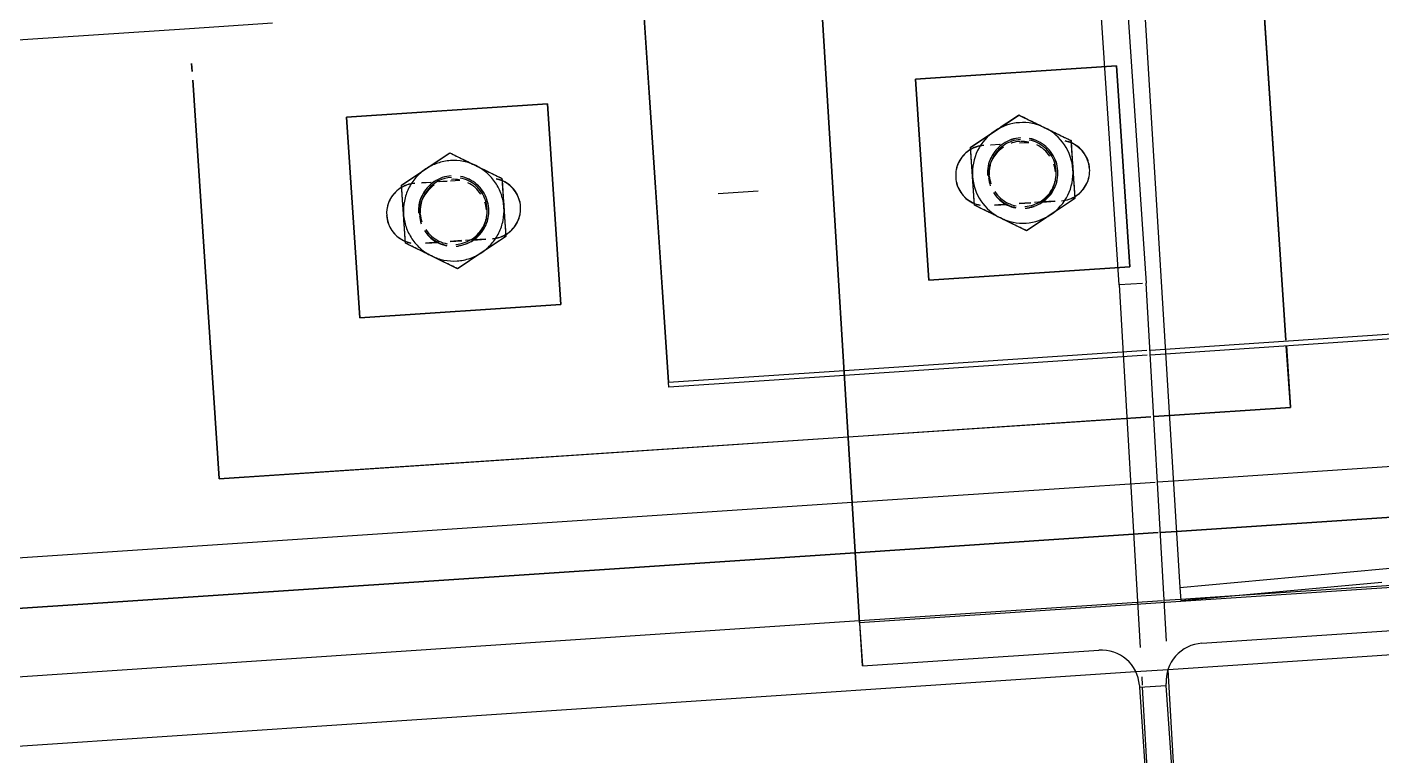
# Model space of a CAD drawing. Header units: metres. Extents: x -354 to -91, y 3 to 562.
# Drawn here: x -221.5461 to -221.1423, y 544.537 to 544.7544 of the extents above; entities that cross this region are included whole.
import ezdxf

# ---------------------------------------------------------------- set-up
doc = ezdxf.new("R2010")
doc.units = ezdxf.units.M
doc.layers.add('A-GENM', color=7, linetype='Continuous', lineweight=25)

# ---------------------------------------------------------------- blocks, each defined once
blk = doc.blocks.new('T2D Feature Wall Adaptive V6 - 1_320 Slope-67395140-DRG-2873034 - CONSTRUCTION SEQUENCE STAGE A8')
at = {"layer": 'A-GENM', "color": 253, "true_color": 0xa3a3a3}
for p, q in [((-0.22053, 0.89779), (-0.22054, 0.31561)), ((-0.2, 0.3967), (-0.2, 0.89779)), ((-0.01054, 0.58425), (-0.01053, 0.89779)), ((-0.01054, 0.55945), (-0.01054, 0.58425)), ((-0.2, 0.30615), (-0.2, 0.3967)), ((-0.22054, 0.31561), (-0.22054, 0.30579)), ((-0.22054, 0.30579), (-0.22057, -0.88624)), ((-0.2, 0.3007), (-0.2, 0.30563)), ((-0.2, 0.28754), (-0.2, 0.3007)), ((-0.2, 0.2247), (-0.2, 0.28754))]:
    blk.add_line(p, q, dxfattribs=at)
blk = doc.blocks.new('Adaptive point Fascia Panel Bracket - Type T04-68494343-DRG-2873034 - CONSTRUCTION SEQUENCE STAGE A8')
at = {"layer": 'A-GENM', "color": 253, "true_color": 0xa3a3a3}
for p, q in [((-1094.32327, 544.66107), (-1094.33009, 544.76329)), ((-1094.33007, 544.76329), (-1094.32325, 544.66107)), ((-1094.64948, 544.74352), (-1094.64932, 544.74111)), ((-1094.6493, 544.74111), (-1094.64946, 544.74352)), ((-1094.3738, 544.74281), (-1094.43366, 544.73882)), ((-1094.43366, 544.73881), (-1094.3738, 544.7428)), ((-1094.36981, 544.68294), (-1094.3738, 544.74281)), ((-1094.3738, 544.74281), (-1094.3738, 544.7428)), ((-1094.3738, 544.7428), (-1094.36981, 544.68294)), ((-1094.64914, 544.73852), (-1094.64123, 544.61974)), ((-1094.64121, 544.61974), (-1094.64912, 544.73852)), ((-1094.43367, 544.73881), (-1094.43366, 544.73882)), ((-1094.42968, 544.67895), (-1094.43367, 544.73881)), ((-1094.43366, 544.73882), (-1094.42967, 544.67895)), ((-1094.54342, 544.7315), (-1094.60329, 544.72751)), ((-1094.60329, 544.7275), (-1094.54342, 544.73149)), ((-1094.53943, 544.67164), (-1094.54342, 544.7315)), ((-1094.54342, 544.7315), (-1094.54342, 544.73149)), ((-1094.54342, 544.73149), (-1094.53943, 544.67164)), ((-1094.41728, 544.71852), (-1094.40289, 544.72816)), ((-1094.40289, 544.72816), (-1094.40287, 544.7282)), ((-1094.40289, 544.72816), (-1094.38734, 544.72052)), ((-1094.60329, 544.72751), (-1094.5993, 544.66765)), ((-1094.60329, 544.7275), (-1094.60329, 544.72751)), ((-1094.5993, 544.66765), (-1094.60329, 544.7275)), ((-1094.39993, 544.71996), (-1094.40272, 544.71978)), ((-1094.40268, 544.71983), (-1094.39992, 544.72001)), ((-1094.38733, 544.72056), (-1094.38734, 544.72052)), ((-1094.38734, 544.72052), (-1094.38619, 544.70324)), ((-1094.5869, 544.70722), (-1094.57251, 544.71686)), ((-1094.57251, 544.71686), (-1094.5725, 544.71689)), ((-1094.57251, 544.71686), (-1094.55697, 544.70921)), ((-1094.41728, 544.71852), (-1094.41726, 544.71856)), ((-1094.41612, 544.70124), (-1094.41728, 544.71852)), ((-1094.4113, 544.71925), (-1094.40848, 544.71944)), ((-1094.4085, 544.71939), (-1094.41125, 544.71921)), ((-1094.41121, 544.71407), (-1094.41141, 544.71349)), ((-1094.58093, 544.70795), (-1094.5781, 544.70813)), ((-1094.57812, 544.70808), (-1094.58087, 544.7079)), ((-1094.57333, 544.7084), (-1094.5759, 544.70823)), ((-1094.57571, 544.70829), (-1094.57327, 544.70846)), ((-1094.56956, 544.70865), (-1094.57234, 544.70847)), ((-1094.57231, 544.70852), (-1094.56955, 544.70871)), ((-1094.55695, 544.70925), (-1094.55697, 544.70921)), ((-1094.55697, 544.70921), (-1094.55581, 544.69193)), ((-1094.5869, 544.70722), (-1094.58689, 544.70725)), ((-1094.58575, 544.68994), (-1094.5869, 544.70722)), ((-1094.49255, 544.70477), (-1094.48058, 544.70557)), ((-1094.39245, 544.70711), (-1094.39226, 544.70769)), ((-1094.58083, 544.70277), (-1094.58103, 544.70219)), ((-1094.41612, 544.70124), (-1094.41611, 544.70128)), ((-1094.40058, 544.6936), (-1094.41612, 544.70124)), ((-1094.41017, 544.70124), (-1094.40637, 544.70149)), ((-1094.40648, 544.70154), (-1094.41012, 544.70129)), ((-1094.40276, 544.70173), (-1094.39933, 544.70196)), ((-1094.3994, 544.70201), (-1094.40274, 544.70178)), ((-1094.38619, 544.70324), (-1094.40058, 544.6936)), ((-1094.39579, 544.70225), (-1094.39818, 544.70209)), ((-1094.39589, 544.70219), (-1094.39209, 544.70244)), ((-1094.39215, 544.70249), (-1094.39579, 544.70225)), ((-1094.38619, 544.70324), (-1094.38618, 544.70327)), ((-1094.56208, 544.6958), (-1094.56188, 544.69638)), ((-1094.55581, 544.69193), (-1094.57021, 544.68229)), ((-1094.55581, 544.69193), (-1094.5558, 544.69197)), ((-1094.40058, 544.6936), (-1094.40057, 544.69364)), ((-1094.58575, 544.68994), (-1094.58574, 544.68997)), ((-1094.57021, 544.68229), (-1094.58575, 544.68994)), ((-1094.57979, 544.68993), (-1094.57599, 544.69019)), ((-1094.57611, 544.69023), (-1094.57975, 544.68999)), ((-1094.57238, 544.69043), (-1094.56895, 544.69065)), ((-1094.56902, 544.6907), (-1094.57237, 544.69048)), ((-1094.56541, 544.69094), (-1094.5678, 544.69078)), ((-1094.56551, 544.69088), (-1094.56172, 544.69114)), ((-1094.56177, 544.69118), (-1094.56541, 544.69094)), ((-1094.57021, 544.68229), (-1094.57019, 544.68233)), ((-1094.42967, 544.67895), (-1094.36981, 544.68294)), ((-1094.36981, 544.68293), (-1094.42967, 544.67894)), ((-1094.36981, 544.68293), (-1094.36981, 544.68294)), ((-1094.42968, 544.67894), (-1094.42967, 544.67895)), ((-1094.5993, 544.66765), (-1094.53943, 544.67164)), ((-1094.53943, 544.67163), (-1094.5993, 544.66764)), ((-1094.53943, 544.67163), (-1094.53943, 544.67164)), ((-1094.5993, 544.66764), (-1094.5993, 544.66765)), ((-1094.32194, 544.64103), (-1094.32315, 544.65929)), ((-1094.32313, 544.65929), (-1094.32191, 544.64103)), ((-1094.35801, 544.63862), (-1094.32191, 544.64103)), ((-1094.35801, 544.63857), (-1094.32193, 544.64098)), ((-1094.32191, 544.64103), (-1094.32193, 544.64098)), ((-1094.45377, 544.63224), (-1094.36349, 544.63826)), ((-1094.45376, 544.63219), (-1094.36349, 544.63821)), ((-1094.36269, 544.63831), (-1094.35801, 544.63862)), ((-1094.36269, 544.63826), (-1094.35801, 544.63857)), ((-1094.64122, 544.61969), (-1094.45376, 544.63219)), ((-1094.64121, 544.61974), (-1094.45377, 544.63224)), ((-1094.64122, 544.61969), (-1094.64121, 544.61974))]:
    blk.add_line(p, q, dxfattribs=at)
for centre, major_axis, start_param, end_param in [((-1094.40172, 544.71092), (-0.01421, 0.00479), 4.580391, 5.627588), ((-1094.40172, 544.71092), (-0.01421, 0.00479), 3.533192, 4.580389), ((-1094.40172, 544.71092), (-0.01421, 0.00479), 5.627586, 6.151185), ((-1094.40173, 544.71088), (-0.00995, 0.00335), 5.365788, 5.627587), ((-1094.40174, 544.71087), (-0.00995, 0.00335), 5.365786, 5.627241), ((-1094.40173, 544.71088), (-0.00948, 0.00319), 5.365786, 5.627585), ((-1094.40173, 544.71088), (-0.00995, 0.00335), 5.10399, 5.365789), ((-1094.40174, 544.71087), (-0.00995, 0.00335), 5.344337, 5.365786), ((-1094.40173, 544.71088), (-0.00948, 0.00319), 5.103986, 5.365786), ((-1094.40174, 544.71087), (-0.00995, 0.00335), 5.103986, 5.344336), ((-1094.40193, 544.7103), (-0.00948, 0.00319), 5.103988, 5.340048), ((-1094.40193, 544.7103), (-0.00948, 0.00319), 4.842187, 5.083501), ((-1094.40173, 544.71088), (-0.00948, 0.00319), 4.580388, 4.841634), ((-1094.40173, 544.71088), (-0.00995, 0.00335), 4.580389, 4.841662), ((-1094.40174, 544.71087), (-0.00995, 0.00335), 4.31859, 4.841535), ((-1094.40173, 544.71088), (-0.00995, 0.00335), 4.318588, 4.580388), ((-1094.39078, 544.71155), (-0.00853, 0.00287), 3.533191, 4.842188), ((-1094.39076, 544.7116), (-0.00853, 0.00287), 4.580388, 4.842187), ((-1094.41273, 544.71009), (-0.00853, 0.00287), 5.889386, 6.283187), ((-1094.41271, 544.71014), (-0.00853, 0.00287), 5.889383, 6.151182), ((-1094.41273, 544.71009), (-0.00853, 0.00287), 5.365784, 5.889383), ((-1094.41271, 544.71014), (-0.00853, 0.00287), 5.627582, 5.889382), ((-1094.41271, 544.71014), (-0.00853, 0.00287), 5.365785, 5.627585), ((-1094.40172, 544.71092), (-0.01421, 0.00479), 6.151183, 6.674782), ((-1094.41273, 544.71009), (-0.00853, 0.00287), 5.103987, 5.365786), ((-1094.41271, 544.71014), (-0.00853, 0.00287), 5.103986, 5.365786), ((-1094.40193, 544.7103), (-0.00948, 0.00319), 5.627586, 6.283185), ((-1094.40173, 544.71088), (-0.00995, 0.00335), 5.889385, 6.151184), ((-1094.40174, 544.71087), (-0.00995, 0.00335), 5.889386, 6.151185), ((-1094.40173, 544.71088), (-0.00948, 0.00319), 5.889383, 6.151182), ((-1094.40173, 544.71088), (-0.00995, 0.00335), 5.627587, 5.889387), ((-1094.40174, 544.71087), (-0.00995, 0.00335), 5.627585, 5.889384), ((-1094.40173, 544.71088), (-0.00948, 0.00319), 5.627586, 5.889386), ((-1094.40193, 544.7103), (-0.00948, 0.00319), 5.340047, 5.365787), ((-1094.40193, 544.7103), (-0.00948, 0.00319), 4.31859, 4.580389), ((-1094.40173, 544.71088), (-0.00948, 0.00319), 4.318591, 4.58039), ((-1094.40193, 544.7103), (-0.00948, 0.00319), 4.056791, 4.31859), ((-1094.40173, 544.71088), (-0.00948, 0.00319), 4.056792, 4.318592), ((-1094.40173, 544.71088), (-0.00995, 0.00335), 4.056791, 4.318591), ((-1094.40174, 544.71087), (-0.00995, 0.00335), 4.05679, 4.31859), ((-1094.40173, 544.71088), (-0.00948, 0.00319), 3.794993, 4.056792), ((-1094.40174, 544.71087), (-0.00995, 0.00335), 3.796015, 4.056791), ((-1094.40173, 544.71088), (-0.00995, 0.00335), 3.794992, 4.056791), ((-1094.39076, 544.7116), (-0.00853, 0.00287), 4.318593, 4.580392), ((-1094.39076, 544.7116), (-0.00853, 0.00287), 4.056789, 4.318589), ((-1094.39076, 544.7116), (-0.00853, 0.00287), 3.79499, 4.056789), ((-1094.57134, 544.69961), (-0.01421, 0.00479), 5.627586, 5.889386), ((-1094.57134, 544.69961), (-0.01421, 0.00479), 5.365785, 5.627584), ((-1094.57134, 544.69961), (-0.01421, 0.00479), 5.103989, 5.365788), ((-1094.57134, 544.69961), (-0.01421, 0.00479), 4.842188, 5.103988), ((-1094.57134, 544.69961), (-0.01421, 0.00479), 4.580388, 4.842187), ((-1094.57134, 544.69961), (-0.01421, 0.00479), 4.31859, 4.58039), ((-1094.41271, 544.71014), (-0.00853, 0.00287), 0.129798, 0.391597), ((-1094.41273, 544.71009), (-0.00853, 0.00287), 0.000001, 0.1298), ((-1094.41271, 544.71014), (-0.00853, 0.00287), 6.283184, 6.412982), ((-1094.41271, 544.71014), (-0.00853, 0.00287), 6.151183, 6.283184), ((-1094.40174, 544.71087), (-0.00995, 0.00335), 6.151185, 6.673864), ((-1094.40173, 544.71088), (-0.00995, 0.00335), 0.129798, 0.391598), ((-1094.40173, 544.71088), (-0.00995, 0.00335), 0.000001, 0.1298), ((-1094.40193, 544.7103), (-0.00948, 0.00319), 0.129798, 0.391598), ((-1094.40173, 544.71088), (-0.00948, 0.00319), 0.129796, 0.391596), ((-1094.40193, 544.7103), (-0.00948, 0.00319), 6.283183, 6.412981), ((-1094.40173, 544.71088), (-0.00995, 0.00335), 6.151185, 6.283186), ((-1094.40173, 544.71088), (-0.00948, 0.00319), 6.283183, 6.412982), ((-1094.40173, 544.71088), (-0.00948, 0.00319), 6.151183, 6.283184), ((-1094.40172, 544.71092), (-0.01421, 0.00479), 2.485993, 3.533191), ((-1094.40193, 544.7103), (-0.00948, 0.00319), 3.555809, 3.794991), ((-1094.40173, 544.71088), (-0.00948, 0.00319), 3.533193, 3.794993), ((-1094.40173, 544.71088), (-0.00995, 0.00335), 3.533192, 3.794992), ((-1094.40174, 544.71087), (-0.00995, 0.00335), 3.534128, 3.794991), ((-1094.39076, 544.7116), (-0.00853, 0.00287), 3.533189, 3.794989), ((-1094.39076, 544.7116), (-0.00853, 0.00287), 3.27139, 3.53319), ((-1094.58234, 544.69883), (-0.00853, 0.00287), 5.103986, 5.365786), ((-1094.57134, 544.69961), (-0.01421, 0.00479), 5.889387, 6.151186), ((-1094.57136, 544.69957), (-0.00948, 0.00319), 5.103988, 6.674784), ((-1094.57136, 544.69957), (-0.00995, 0.00335), 5.627586, 5.889386), ((-1094.57136, 544.69956), (-0.00995, 0.00335), 5.627585, 5.889384), ((-1094.57136, 544.69957), (-0.00995, 0.00335), 5.103985, 5.627584), ((-1094.57136, 544.69956), (-0.00995, 0.00335), 5.365787, 5.627241), ((-1094.57136, 544.69956), (-0.00995, 0.00335), 5.103986, 5.36547), ((-1094.57155, 544.69899), (-0.00948, 0.00319), 4.842186, 5.0835), ((-1094.57136, 544.69957), (-0.00948, 0.00319), 4.580388, 4.841634), ((-1094.57136, 544.69957), (-0.00995, 0.00335), 4.318587, 4.841659), ((-1094.57136, 544.69956), (-0.00995, 0.00335), 4.31859, 4.841535), ((-1094.57155, 544.69899), (-0.00948, 0.00319), 4.31859, 4.58039), ((-1094.57136, 544.69957), (-0.00948, 0.00319), 4.318588, 4.580388), ((-1094.57134, 544.69961), (-0.01421, 0.00479), 4.05679, 4.318589), ((-1094.57134, 544.69961), (-0.01421, 0.00479), 3.79499, 4.056789), ((-1094.5604, 544.70024), (-0.00853, 0.00287), 3.794988, 4.842186), ((-1094.56039, 544.7003), (-0.00853, 0.00287), 3.271394, 4.84219), ((-1094.41273, 544.71009), (-0.00853, 0.00287), 0.3916, 0.6534), ((-1094.41271, 544.71014), (-0.00853, 0.00287), 0.391594, 0.653394), ((-1094.40172, 544.71092), (-0.01421, 0.00479), 0.391596, 1.438793), ((-1094.40193, 544.7103), (-0.00948, 0.00319), 0.412988, 0.653396), ((-1094.40173, 544.71088), (-0.00948, 0.00319), 0.413123, 0.653396), ((-1094.40193, 544.7103), (-0.00948, 0.00319), 3.141593, 3.271391), ((-1094.40173, 544.71088), (-0.00948, 0.00319), 3.141595, 3.271393), ((-1094.40173, 544.71088), (-0.00948, 0.00319), 3.271393, 3.533192), ((-1094.40174, 544.71087), (-0.00995, 0.00335), 3.141592, 3.271391), ((-1094.40173, 544.71088), (-0.00995, 0.00335), 3.141592, 3.271391), ((-1094.40174, 544.71087), (-0.00995, 0.00335), 3.272311, 3.53319), ((-1094.40173, 544.71088), (-0.00995, 0.00335), 3.271392, 3.533191), ((-1094.39078, 544.71155), (-0.00853, 0.00287), 3.009593, 3.271392), ((-1094.39076, 544.7116), (-0.00853, 0.00287), 3.009591, 3.141592), ((-1094.39076, 544.7116), (-0.00853, 0.00287), 3.141592, 3.27139), ((-1094.58234, 544.69883), (-0.00853, 0.00287), 5.889383, 6.674781), ((-1094.58235, 544.69878), (-0.00853, 0.00287), 5.627587, 6.151186), ((-1094.58234, 544.69883), (-0.00853, 0.00287), 5.627587, 5.889387), ((-1094.58235, 544.69878), (-0.00853, 0.00287), 5.365787, 5.627586), ((-1094.58234, 544.69883), (-0.00853, 0.00287), 5.365787, 5.627587), ((-1094.57134, 544.69961), (-0.01421, 0.00479), 6.151184, 6.412984), ((-1094.58235, 544.69878), (-0.00853, 0.00287), 5.103988, 5.365787), ((-1094.57136, 544.69957), (-0.00995, 0.00335), 5.889386, 6.412985), ((-1094.57136, 544.69956), (-0.00995, 0.00335), 6.151185, 6.283186), ((-1094.57155, 544.69899), (-0.00948, 0.00319), 5.627588, 6.283188), ((-1094.57136, 544.69956), (-0.00995, 0.00335), 5.889386, 6.151185), ((-1094.57155, 544.69899), (-0.00948, 0.00319), 4.056791, 4.31859), ((-1094.57136, 544.69957), (-0.00948, 0.00319), 3.794986, 4.318585), ((-1094.57136, 544.69956), (-0.00995, 0.00335), 4.056787, 4.318586), ((-1094.57136, 544.69957), (-0.00995, 0.00335), 4.056788, 4.318588), ((-1094.57136, 544.69956), (-0.00995, 0.00335), 3.796013, 4.056789), ((-1094.57136, 544.69957), (-0.00995, 0.00335), 3.533189, 4.056787), ((-1094.57134, 544.69961), (-0.01421, 0.00479), 3.533192, 3.794992), ((-1094.41273, 544.71009), (-0.00853, 0.00287), 0.653398, 1.700596), ((-1094.41271, 544.71014), (-0.00853, 0.00287), 0.653398, 0.915198), ((-1094.41271, 544.71014), (-0.00853, 0.00287), 0.915196, 1.176995), ((-1094.40173, 544.71088), (-0.00995, 0.00335), 0.915195, 1.176994), ((-1094.40174, 544.71087), (-0.00995, 0.00335), 0.915196, 1.700594), ((-1094.40193, 544.7103), (-0.00948, 0.00319), 0.915197, 1.176997), ((-1094.40173, 544.71088), (-0.00948, 0.00319), 0.915196, 1.176995), ((-1094.40173, 544.71088), (-0.00948, 0.00319), 2.485995, 2.747794), ((-1094.40173, 544.71088), (-0.00995, 0.00335), 2.485991, 2.74779), ((-1094.40174, 544.71087), (-0.00995, 0.00335), 2.485994, 2.747793), ((-1094.40193, 544.7103), (-0.00948, 0.00319), 2.747792, 3.009591), ((-1094.40173, 544.71088), (-0.00948, 0.00319), 2.747794, 3.009593), ((-1094.40174, 544.71087), (-0.00995, 0.00335), 2.747792, 3.009592), ((-1094.40173, 544.71088), (-0.00995, 0.00335), 2.747792, 3.009592), ((-1094.40193, 544.7103), (-0.00948, 0.00319), 3.009589, 3.14159), ((-1094.40173, 544.71088), (-0.00948, 0.00319), 3.009593, 3.141594), ((-1094.40174, 544.71087), (-0.00995, 0.00335), 3.009593, 3.141593), ((-1094.40173, 544.71088), (-0.00995, 0.00335), 3.00959, 3.141591), ((-1094.39078, 544.71155), (-0.00853, 0.00287), 2.224195, 2.485994), ((-1094.39076, 544.7116), (-0.00853, 0.00287), 2.22419, 2.48599), ((-1094.39078, 544.71155), (-0.00853, 0.00287), 2.485994, 3.009593), ((-1094.39076, 544.7116), (-0.00853, 0.00287), 2.485991, 2.74779), ((-1094.39076, 544.7116), (-0.00853, 0.00287), 2.74779, 3.009589), ((-1094.58235, 544.69878), (-0.00853, 0.00287), 0, 0.129799), ((-1094.58235, 544.69878), (-0.00853, 0.00287), 6.151185, 6.283186), ((-1094.57134, 544.69961), (-0.01421, 0.00479), 0.129797, 0.391596), ((-1094.57136, 544.69956), (-0.00995, 0.00335), 0.000001, 0.390679), ((-1094.57136, 544.69957), (-0.00995, 0.00335), 0.129799, 0.391598), ((-1094.57155, 544.69899), (-0.00948, 0.00319), 0.129802, 0.391601), ((-1094.57155, 544.69899), (-0.00948, 0.00319), 0.000002, 0.1298), ((-1094.57155, 544.69899), (-0.00948, 0.00319), 3.555807, 3.794988), ((-1094.57136, 544.69957), (-0.00948, 0.00319), 3.533187, 3.794987), ((-1094.57136, 544.69957), (-0.00948, 0.00319), 3.271388, 3.533188), ((-1094.57136, 544.69956), (-0.00995, 0.00335), 3.534127, 3.79499), ((-1094.57136, 544.69957), (-0.00995, 0.00335), 3.141589, 3.533187), ((-1094.57136, 544.69956), (-0.00995, 0.00335), 3.272309, 3.533188), ((-1094.57134, 544.69961), (-0.01421, 0.00479), 3.271393, 3.533192), ((-1094.5604, 544.70024), (-0.00853, 0.00287), 3.53319, 3.794989), ((-1094.41271, 544.71014), (-0.00853, 0.00287), 1.176997, 1.438796), ((-1094.41271, 544.71014), (-0.00853, 0.00287), 1.438796, 1.700596), ((-1094.40173, 544.71088), (-0.00995, 0.00335), 1.176996, 1.438796), ((-1094.40193, 544.7103), (-0.00948, 0.00319), 1.176994, 1.438794), ((-1094.40173, 544.71088), (-0.00948, 0.00319), 1.176994, 1.438793), ((-1094.40173, 544.71088), (-0.00995, 0.00335), 1.438793, 1.700593), ((-1094.40193, 544.7103), (-0.00948, 0.00319), 1.438795, 1.700594), ((-1094.40173, 544.71088), (-0.00948, 0.00319), 1.438795, 1.700594), ((-1094.40173, 544.71088), (-0.00948, 0.00319), 1.962395, 2.224194), ((-1094.40173, 544.71088), (-0.00995, 0.00335), 1.962393, 2.224193), ((-1094.40174, 544.71087), (-0.00995, 0.00335), 1.962711, 2.224195), ((-1094.40193, 544.7103), (-0.00948, 0.00319), 1.985836, 2.224193), ((-1094.40173, 544.71088), (-0.00948, 0.00319), 2.224193, 2.485993), ((-1094.40173, 544.71088), (-0.00995, 0.00335), 2.224192, 2.485992), ((-1094.40174, 544.71087), (-0.00995, 0.00335), 2.224537, 2.485992), ((-1094.40193, 544.7103), (-0.00948, 0.00319), 2.485993, 2.747792), ((-1094.39078, 544.71155), (-0.00853, 0.00287), 1.962394, 2.224193), ((-1094.39076, 544.7116), (-0.00853, 0.00287), 1.962392, 2.224191), ((-1094.58235, 544.69878), (-0.00853, 0.00287), 0.3916, 0.653399), ((-1094.58234, 544.69883), (-0.00853, 0.00287), 0.391599, 1.176998), ((-1094.58235, 544.69878), (-0.00853, 0.00287), 0.653398, 1.700596), ((-1094.57134, 544.69961), (-0.01421, 0.00479), 0.391597, 0.653397), ((-1094.57155, 544.69899), (-0.00948, 0.00319), 0.41299, 0.653398), ((-1094.57136, 544.69957), (-0.00948, 0.00319), 0.413126, 0.653399), ((-1094.57136, 544.69957), (-0.00948, 0.00319), 2.747792, 3.141592), ((-1094.57155, 544.69899), (-0.00948, 0.00319), 3.009589, 3.14159), ((-1094.57155, 544.69899), (-0.00948, 0.00319), 3.141589, 3.271388), ((-1094.57136, 544.69957), (-0.00995, 0.00335), 3.009592, 3.141593), ((-1094.57136, 544.69956), (-0.00995, 0.00335), 3.009591, 3.141592), ((-1094.57136, 544.69957), (-0.00948, 0.00319), 3.14159, 3.271389), ((-1094.57136, 544.69956), (-0.00995, 0.00335), 3.141591, 3.27139), ((-1094.57134, 544.69961), (-0.01421, 0.00479), 3.009591, 3.27139), ((-1094.5604, 544.70024), (-0.00853, 0.00287), 2.485994, 3.271392), ((-1094.56039, 544.7003), (-0.00853, 0.00287), 2.747789, 3.009589), ((-1094.56039, 544.7003), (-0.00853, 0.00287), 3.009592, 3.271392), ((-1094.40172, 544.71092), (-0.01421, 0.00479), 1.438793, 2.485991), ((-1094.58234, 544.69883), (-0.00853, 0.00287), 1.176993, 1.700591), ((-1094.57134, 544.69961), (-0.01421, 0.00479), 0.653395, 0.915194), ((-1094.57136, 544.69957), (-0.00995, 0.00335), 0.915197, 1.700595), ((-1094.57136, 544.69956), (-0.00995, 0.00335), 0.915197, 1.438796), ((-1094.57155, 544.69899), (-0.00948, 0.00319), 0.915197, 1.176996), ((-1094.57136, 544.69957), (-0.00948, 0.00319), 0.915196, 1.438795), ((-1094.57136, 544.69956), (-0.00995, 0.00335), 2.22454, 3.009593), ((-1094.57155, 544.69899), (-0.00948, 0.00319), 2.485993, 2.747792), ((-1094.57136, 544.69957), (-0.00948, 0.00319), 2.485992, 2.747792), ((-1094.57136, 544.69957), (-0.00995, 0.00335), 2.485992, 2.747792), ((-1094.57155, 544.69899), (-0.00948, 0.00319), 2.747792, 3.009591), ((-1094.57136, 544.69957), (-0.00995, 0.00335), 2.747794, 3.009593), ((-1094.57134, 544.69961), (-0.01421, 0.00479), 2.747793, 3.009592), ((-1094.5604, 544.70024), (-0.00853, 0.00287), 1.962394, 2.224193), ((-1094.56039, 544.7003), (-0.00853, 0.00287), 1.962395, 2.224195), ((-1094.5604, 544.70024), (-0.00853, 0.00287), 2.224193, 2.485993), ((-1094.56039, 544.7003), (-0.00853, 0.00287), 2.224192, 2.485991), ((-1094.56039, 544.7003), (-0.00853, 0.00287), 2.485991, 2.747791), ((-1094.57134, 544.69961), (-0.01421, 0.00479), 0.915196, 1.176995), ((-1094.57134, 544.69961), (-0.01421, 0.00479), 1.176997, 1.438796), ((-1094.57155, 544.69899), (-0.00948, 0.00319), 1.176996, 1.438795), ((-1094.57136, 544.69956), (-0.00995, 0.00335), 1.439124, 1.700597), ((-1094.57155, 544.69899), (-0.00948, 0.00319), 1.438794, 1.699838), ((-1094.57136, 544.69957), (-0.00948, 0.00319), 1.438798, 1.700597), ((-1094.57136, 544.69957), (-0.00948, 0.00319), 1.962392, 2.485991), ((-1094.57136, 544.69957), (-0.00995, 0.00335), 1.962395, 2.485993), ((-1094.57136, 544.69956), (-0.00995, 0.00335), 1.962709, 2.224193), ((-1094.57155, 544.69899), (-0.00948, 0.00319), 1.985837, 2.224193), ((-1094.57134, 544.69961), (-0.01421, 0.00479), 2.485992, 2.747792), ((-1094.57134, 544.69961), (-0.01421, 0.00479), 1.438795, 1.700594), ((-1094.57134, 544.69961), (-0.01421, 0.00479), 1.700594, 1.962393), ((-1094.57134, 544.69961), (-0.01421, 0.00479), 1.962393, 2.224193), ((-1094.57134, 544.69961), (-0.01421, 0.00479), 2.224192, 2.485992)]:
    blk.add_ellipse(centre, major_axis=major_axis, ratio=0.999994, start_param=start_param, end_param=end_param, dxfattribs=at)
for points in [[(-1094.40646, 544.7258), (-1094.40526, 544.7266), (-1094.40406, 544.7274), (-1094.40287, 544.7282)], [(-1094.40287, 544.7282), (-1094.40159, 544.72757), (-1094.39901, 544.7263), (-1094.39641, 544.72502), (-1094.3951, 544.72438)], [(-1094.41007, 544.72338), (-1094.40886, 544.72419), (-1094.40766, 544.725), (-1094.40646, 544.7258)], [(-1094.3951, 544.72438), (-1094.3938, 544.72374), (-1094.3912, 544.72246), (-1094.38862, 544.72119), (-1094.38733, 544.72056)], [(-1094.41726, 544.71856), (-1094.41607, 544.71936), (-1094.41368, 544.72096), (-1094.41128, 544.72258), (-1094.41007, 544.72338)], [(-1094.38733, 544.72056), (-1094.38724, 544.71913), (-1094.38704, 544.71626), (-1094.38685, 544.71337), (-1094.38675, 544.71192)], [(-1094.57608, 544.71449), (-1094.57488, 544.7153), (-1094.57369, 544.7161), (-1094.5725, 544.71689)], [(-1094.5725, 544.71689), (-1094.57121, 544.71626), (-1094.56992, 544.71563), (-1094.56863, 544.71499)], [(-1094.41698, 544.71426), (-1094.41707, 544.7157), (-1094.41717, 544.71713), (-1094.41726, 544.71856)], [(-1094.5833, 544.70966), (-1094.5821, 544.71046), (-1094.5809, 544.71127), (-1094.57969, 544.71208)], [(-1094.57969, 544.71208), (-1094.57848, 544.71289), (-1094.57728, 544.71369), (-1094.57608, 544.71449)], [(-1094.56863, 544.71499), (-1094.56733, 544.71435), (-1094.56603, 544.71372), (-1094.56472, 544.71307)], [(-1094.56472, 544.71307), (-1094.56342, 544.71243), (-1094.56212, 544.71179), (-1094.56083, 544.71116)], [(-1094.41669, 544.70992), (-1094.41678, 544.71137), (-1094.41688, 544.71282), (-1094.41698, 544.71426)], [(-1094.38675, 544.71192), (-1094.38666, 544.71047), (-1094.38656, 544.70902), (-1094.38647, 544.70758)], [(-1094.58689, 544.70725), (-1094.5857, 544.70805), (-1094.5845, 544.70885), (-1094.5833, 544.70966)], [(-1094.56083, 544.71116), (-1094.55953, 544.71052), (-1094.55824, 544.70988), (-1094.55695, 544.70925)], [(-1094.55695, 544.70925), (-1094.55686, 544.70782), (-1094.55676, 544.70639), (-1094.55667, 544.70495)], [(-1094.41611, 544.70128), (-1094.41621, 544.70271), (-1094.4164, 544.70558), (-1094.41659, 544.70847), (-1094.41669, 544.70992)], [(-1094.5866, 544.70295), (-1094.5867, 544.70439), (-1094.58679, 544.70582), (-1094.58689, 544.70725)], [(-1094.55667, 544.70495), (-1094.55657, 544.70351), (-1094.55647, 544.70206), (-1094.55638, 544.70061)], [(-1094.38647, 544.70758), (-1094.38637, 544.70614), (-1094.38627, 544.70471), (-1094.38618, 544.70327)], [(-1094.58631, 544.69862), (-1094.58641, 544.70007), (-1094.5865, 544.70151), (-1094.5866, 544.70295)], [(-1094.55638, 544.70061), (-1094.55628, 544.69916), (-1094.55618, 544.69772), (-1094.55609, 544.69627)], [(-1094.40834, 544.69746), (-1094.40964, 544.6981), (-1094.41224, 544.69938), (-1094.41483, 544.70065), (-1094.41611, 544.70128)], [(-1094.38976, 544.70088), (-1094.39096, 544.70007), (-1094.39217, 544.69927), (-1094.39337, 544.69846)], [(-1094.38618, 544.70327), (-1094.38737, 544.70248), (-1094.38856, 544.70168), (-1094.38976, 544.70088)], [(-1094.58602, 544.69428), (-1094.58612, 544.69572), (-1094.58621, 544.69717), (-1094.58631, 544.69862)], [(-1094.55609, 544.69627), (-1094.55599, 544.69483), (-1094.5559, 544.6934), (-1094.5558, 544.69197)], [(-1094.40057, 544.69364), (-1094.40186, 544.69427), (-1094.40444, 544.69554), (-1094.40704, 544.69682), (-1094.40834, 544.69746)], [(-1094.39337, 544.69846), (-1094.39458, 544.69765), (-1094.39699, 544.69604), (-1094.39938, 544.69443), (-1094.40057, 544.69364)], [(-1094.58574, 544.68997), (-1094.58583, 544.6914), (-1094.58593, 544.69284), (-1094.58602, 544.69428)], [(-1094.5558, 544.69197), (-1094.55699, 544.69117), (-1094.55819, 544.69037), (-1094.55939, 544.68957)], [(-1094.58186, 544.68807), (-1094.58316, 544.68871), (-1094.58445, 544.68934), (-1094.58574, 544.68997)], [(-1094.57796, 544.68615), (-1094.57927, 544.6868), (-1094.58057, 544.68743), (-1094.58186, 544.68807)], [(-1094.55939, 544.68957), (-1094.56059, 544.68877), (-1094.56179, 544.68796), (-1094.563, 544.68715)], [(-1094.57406, 544.68423), (-1094.57536, 544.68487), (-1094.57666, 544.68551), (-1094.57796, 544.68615)], [(-1094.57019, 544.68233), (-1094.57148, 544.68296), (-1094.57277, 544.6836), (-1094.57406, 544.68423)], [(-1094.56661, 544.68473), (-1094.56781, 544.68393), (-1094.569, 544.68313), (-1094.57019, 544.68233)], [(-1094.563, 544.68715), (-1094.5642, 544.68634), (-1094.56541, 544.68554), (-1094.56661, 544.68473)]]:
    blk.add_open_spline(points, degree=3, dxfattribs=at)
blk = doc.blocks.new('Barrier-Precast-MPB-03-B - Typical-64000325-DRG-2873034 - CONSTRUCTION SEQUENCE STAGE A8')
at = {"layer": 'A-GENM', "color": 253, "true_color": 0xa3a3a3}
for p, q in [((-0.57968, 3.68422), (-0.5797, 4.18634)), ((-0.5797, 4.18481), (-0.57968, 3.68422)), ((-0.56469, 3.68414), (-0.5647, 4.18635)), ((-0.56468, 3.68414), (-0.5647, 4.1848)), ((-0.57968, 3.68422), (-0.57968, 3.5937)), ((-0.57968, 3.5937), (-0.57968, 3.68422)), ((-0.56469, 3.59364), (-0.56469, 3.68414)), ((-0.56468, 3.59364), (-0.56468, 3.68414)), ((-0.57968, 3.59308), (-0.57968, 3.58825)), ((-0.57968, 3.58825), (-0.57968, 3.59308)), ((-0.56469, 3.58817), (-0.56469, 3.59294)), ((-0.56468, 3.58817), (-0.56468, 3.59294)), ((-0.57968, 3.58825), (-0.57968, 3.51223)), ((-0.57968, 3.51223), (-0.57968, 3.58825)), ((-0.56469, 3.51214), (-0.56469, 3.58817)), ((-0.56468, 3.51214), (-0.56468, 3.58817))]:
    blk.add_line(p, q, dxfattribs=at)
blk = doc.blocks.new('SCR_SE_1 - SCR_SE_1-66993702-DRG-2873034 - CONSTRUCTION SEQUENCE STAGE A8')
at = {"layer": 'A-GENM', "color": 253, "true_color": 0xa3a3a3}
for p, q in [((1.18004, 0.00396), (1.18198, -0.35698)), ((1.18004, 0.00001), (1.18196, -0.35698)), ((1.18198, -0.35698), (0.00169, -0.32815)), ((1.18196, -0.35698), (1.18198, -0.36094)), ((1.18198, -0.35698), (1.18198, -0.36094)), ((1.18198, -0.36094), (1.12181, -0.35947))]:
    blk.add_line(p, q, dxfattribs=at)
blk = doc.blocks.new('PLATE ph - PLATE ph-V53-DRG-2873034 - CONSTRUCTION SEQUENCE STAGE A8')
at = {"layer": 'A-GENM', "color": 253, "true_color": 0xa3a3a3}
for p, q in [((-1094.24657, 544.94642), (-1094.37634, 544.93776)), ((-1094.22794, 544.66714), (-1094.24657, 544.94642)), ((-1094.24642, 544.94493), (-1094.24657, 544.94642)), ((-1094.30036, 544.94133), (-1094.24647, 544.94492)), ((-1094.24642, 544.94493), (-1094.2279, 544.66714)), ((-1094.37625, 544.93627), (-1094.30036, 544.94133)), ((-1094.37634, 544.93776), (-1094.52595, 544.92778)), ((-1094.47198, 544.92988), (-1094.37625, 544.93627)), ((-1094.52595, 544.92778), (-1094.50732, 544.6485)), ((-1094.52595, 544.92778), (-1094.5258, 544.92629)), ((-1094.5258, 544.92629), (-1094.47198, 544.92988)), ((-1094.50728, 544.6485), (-1094.5258, 544.92629)), ((-1094.35922, 544.65838), (-1094.28336, 544.66344)), ((-1094.28336, 544.66344), (-1094.22794, 544.66714)), ((-1094.2278, 544.66565), (-1094.28327, 544.66195)), ((-1094.22794, 544.66714), (-1094.2278, 544.66565)), ((-1094.28327, 544.66195), (-1094.35913, 544.65689)), ((-1094.45498, 544.65199), (-1094.36472, 544.65801)), ((-1094.36463, 544.65652), (-1094.45488, 544.6505)), ((-1094.35913, 544.65689), (-1094.36374, 544.65658)), ((-1094.36364, 544.65809), (-1094.35922, 544.65838)), ((-1094.50732, 544.6485), (-1094.45498, 544.65199)), ((-1094.50718, 544.64701), (-1094.50732, 544.6485)), ((-1094.45488, 544.6505), (-1094.50718, 544.64701))]:
    blk.add_line(p, q, dxfattribs=at)
blk = doc.blocks.new('POST_2420_1C_360UB - 1C-68560598-DRG-2873034 - CONSTRUCTION SEQUENCE STAGE A8')
at = {"layer": 'A-GENM', "color": 253, "true_color": 0xa3a3a3}
for p, q in [((-1094.37634, 544.93776), (-1094.30045, 544.94282)), ((-1094.30045, 544.94282), (-1094.29957, 544.92965)), ((-1094.30045, 544.94282), (-1094.27888, 544.59027)), ((-1094.47207, 544.93137), (-1094.37634, 544.93776)), ((-1094.47119, 544.9182), (-1094.47207, 544.93137)), ((-1094.45037, 544.57671), (-1094.47207, 544.93137)), ((-1094.29964, 544.92965), (-1094.37001, 544.92495)), ((-1094.27881, 544.59027), (-1094.29957, 544.92965)), ((-1094.40075, 544.9229), (-1094.47119, 544.9182)), ((-1094.3963, 544.9223), (-1094.40075, 544.9229)), ((-1094.39244, 544.92002), (-1094.3963, 544.9223)), ((-1094.37543, 544.92291), (-1094.37786, 544.921)), ((-1094.37001, 544.92495), (-1094.37434, 544.92377)), ((-1094.4503, 544.57672), (-1094.47119, 544.9182)), ((-1094.39091, 544.91836), (-1094.39244, 544.92002)), ((-1094.38975, 544.91645), (-1094.39091, 544.91836)), ((-1094.37916, 544.91914), (-1094.38006, 544.91709)), ((-1094.37786, 544.921), (-1094.37916, 544.91914)), ((-1094.38897, 544.91435), (-1094.38975, 544.91645)), ((-1094.3886, 544.91212), (-1094.38897, 544.91435)), ((-1094.38055, 544.91491), (-1094.38062, 544.91271)), ((-1094.38006, 544.91709), (-1094.38055, 544.91491)), ((-1094.37295, 544.6775), (-1094.3886, 544.91212)), ((-1094.38062, 544.91271), (-1094.38062, 544.91265)), ((-1094.38062, 544.91265), (-1094.36497, 544.67803)), ((-1094.36597, 544.67797), (-1094.37295, 544.6775)), ((-1094.37295, 544.6775), (-1094.36675, 544.5694)), ((-1094.35884, 544.57126), (-1094.36497, 544.67803)), ((-1094.27875, 544.58816), (-1094.45037, 544.57671)), ((-1094.27789, 544.57533), (-1094.27881, 544.59027)), ((-1094.27789, 544.57533), (-1094.27875, 544.58816)), ((-1094.45037, 544.57671), (-1094.44951, 544.56388)), ((-1094.44951, 544.56388), (-1094.4503, 544.5767)), ((-1094.34834, 544.57063), (-1094.27789, 544.57533)), ((-1094.44951, 544.56388), (-1094.37907, 544.56858)), ((-1094.35359, 544.47972), (-1094.35836, 544.56276)), ((-1094.36625, 544.56062), (-1094.3661, 544.55814)), ((-1094.35892, 544.55803), (-1094.35896, 544.55862)), ((-1094.36694, 544.55809), (-1094.3669, 544.5575)), ((-1094.3669, 544.5575), (-1094.35892, 544.55803)), ((-1094.3669, 544.5575), (-1094.36363, 544.5094)), ((-1094.36607, 544.55755), (-1094.36331, 544.50943)), ((-1094.35565, 544.50994), (-1094.35892, 544.55803)), ((-1094.35359, 544.47972), (-1094.35565, 544.50994)), ((-1094.36363, 544.5094), (-1094.36157, 544.47919)), ((-1094.36324, 544.50826), (-1094.36157, 544.47919)), ((-1094.36157, 544.47919), (-1094.35359, 544.47972))]:
    blk.add_line(p, q, dxfattribs=at)
for centre, start_param, end_param in [((-1094.34759, 544.55938), 1.576374, 3.147171), ((-1094.37832, 544.55733), 0.005578, 1.576374)]:
    blk.add_ellipse(centre, major_axis=(0.01138, 0.0007), ratio=0.989162, start_param=start_param, end_param=end_param, dxfattribs=at)
blk = doc.blocks.new('T2DPAA-T2D-C3S-RS-M3D-100334_rvt-1-DRG-2873034 - CONSTRUCTION SEQUENCE STAGE A8')
at = {"layer": 'A-GENM', "color": 253, "lineweight": 25, "true_color": 0xa3a3a3}
for name, p, rotation in [('Barrier-Precast-MPB-03-B - Typical-64000325-DRG-2873034 - CONSTRUCTION SEQUENCE STAGE A8', (-1090.81415, 545.4211), 93.81425934633265), ('T2D Feature Wall Adaptive V6 - 1_320 Slope-67395140-DRG-2873034 - CONSTRUCTION SEQUENCE STAGE A8', (-1094.06789, 544.80324), 93.81410983216645)]:
    blk.add_blockref(name, p, dxfattribs=dict(at, rotation=rotation))
at = {"layer": 'A-GENM', "color": 253, "lineweight": 25, "true_color": 0xa3a3a3, "extrusion": (0, 0, -1), "rotation": 356.1843056642884}
blk.add_blockref('SCR_SE_1 - SCR_SE_1-66993702-DRG-2873034 - CONSTRUCTION SEQUENCE STAGE A8', (1093.19926, 545.02215), dxfattribs=at)
at = {"layer": 'A-GENM', "color": 253, "lineweight": 25, "true_color": 0xa3a3a3}
for name in ['Adaptive point Fascia Panel Bracket - Type T04-68494343-DRG-2873034 - CONSTRUCTION SEQUENCE STAGE A8', 'PLATE ph - PLATE ph-V53-DRG-2873034 - CONSTRUCTION SEQUENCE STAGE A8', 'POST_2420_1C_360UB - 1C-68560598-DRG-2873034 - CONSTRUCTION SEQUENCE STAGE A8']:
    blk.add_blockref(name, (0, 0), dxfattribs=at)

msp = doc.modelspace()

# ---------------------------------------------------------------- block references
at = {"lineweight": 5}
msp.add_blockref('T2DPAA-T2D-C3S-RS-M3D-100334_rvt-1-DRG-2873034 - CONSTRUCTION SEQUENCE STAGE A8', (873.15239, 0), dxfattribs=at)

doc.saveas('drawing.dxf')
